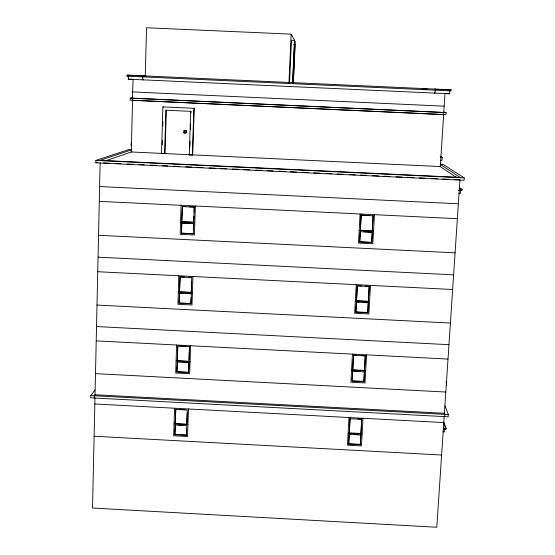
<?xml version="1.0" encoding="UTF-8"?>
<svg xmlns="http://www.w3.org/2000/svg" width="555" height="555" viewBox="0 0 555 555"><rect width="100%" height="100%" fill="white"/><g stroke="black" fill="none" stroke-linecap="round" stroke-linejoin="round"><path stroke-width="0.83" d="M94.947 390.026L90.826 395.555L90.777 397.81L448.169 416.812L448.322 414.536L444.943 405.795M440.101 164.266L443.209 164.412L464.223 177.877L464.056 180.292L95.835 162.802L95.89 160.409L128.781 149.593L131.84 149.739L100.198 160.333L460.116 177.406L440.441 164.488M94.253 397.997L94.301 395.736L95.321 394.355M94.96 397.782L92.525 508.04L436.799 527.25L444.187 416.34M100.143 162.719L95.023 394.751L444.395 413.295L459.956 179.806L454.767 179.563M127.13 76.174L127.15 75.119L451.104 89.813L451.035 90.867L127.13 76.174L128.829 76.257M449.862 90.819L449.668 93.774L128.274 79.171L128.351 76.229M132.784 97.944L130.224 98.103L130.175 100.184L445.97 114.698L446.102 112.603L443.632 112.075M131.105 145.812L131.181 142.767M419.448 113.435L132.589 100.254L131.251 151.973L161.956 153.423L161.505 153.61L162.886 106.935L163.337 106.879M132.589 100.254L132.236 100.282L133.131 79.386M142.711 75.827L142.774 79.83L143.454 79.851M145.216 76.493L146.548 27.75L291.139 34.139L294.67 40.244M162.213 144.799L162.338 140.491M162.775 125.839L162.899 121.531M164.585 153.756L165.889 110.209L166.333 110.14L165.029 153.562L161.505 153.61M174.568 408.23L173.68 435.772L187.528 436.521L188.464 408.973M176.601 345.023L175.699 373.009L189.664 373.737L190.615 345.744M178.835 275.779L177.919 304.258L192.002 304.973L192.974 276.487M181.103 205.315L180.174 234.3L194.382 234.994L195.367 206.009M183.913 132.86L183.982 130.786L186.293 130.8C188.45 134.664 180.222 132.243 186.23 132.867M184.17 132.777L184.239 130.702M174.867 434.718L175.338 424.679L174.867 434.718L186.411 435.342L186.744 429.327M176.899 371.933L177.371 361.798L176.899 371.933L188.54 372.544L188.984 363.227M177.732 346.223L177.253 360.951L177.884 345.945L189.546 346.549M191.204 297.688L190.864 303.758L179.126 303.162L179.452 293.144L182.956 293.096M180.125 276.799L179.487 291.986L180.125 276.799L184.329 277.007M181.395 233.176L193.237 233.759L181.395 233.176L181.721 222.985L190.337 223.256M182.408 206.425L181.762 221.806L182.408 206.425L185.8 206.592M187.326 412.254L186.778 424.533L187.271 410.041L175.685 409.423L175.22 423.916L175.838 409.077M179.126 303.162L179.605 292.922M181.547 233.017L181.874 222.839M185.974 132.957L186.293 130.8M162.886 106.935L194.257 108.301L192.696 154.873L192.335 155.067L189.248 154.921L190.691 111.354L191.059 111.284L191.003 112.984M189.879 147.061L190.074 141.095M190.469 129.169L190.636 124.056M192.335 155.067L193.896 108.364L194.257 108.301M186.411 435.342L186.737 425.657L175.179 425.033M188.54 372.544L189.012 362.408L184.024 362.144M188.908 361.562L189.408 346.833M190.864 303.758L191.343 293.519L187.153 293.304M193.237 233.759L193.723 223.415L193.522 229.361M189.193 206.758L194.278 207.001L193.619 222.388L193.959 216.311M189.109 359.536L189.519 347.416M179.973 277L191.752 277.597L191.246 292.582L191.752 281.545M194.104 212.079L194.278 207.001M288.94 83.014L291.139 34.139M289.543 83.021L291.465 40.272L294.518 40.404L295.239 41.653L293.359 83.111M292.575 83.16L294.518 40.404M292.658 83.139L294.448 43.623L295.031 44.546L293.276 83.139M348.984 417.526L347.472 445.152L361.444 445.908L362.998 418.276M352.439 354.125L350.906 382.194L364.989 382.936L366.571 354.86M356.227 284.666L354.666 313.235L368.874 313.957L370.483 285.381M360.077 213.98L358.495 243.055L372.828 243.756L374.465 214.681M348.7 444.09L349.234 434.378L360.889 435.009L360.341 444.721L348.7 444.09L349.199 434.01M349.262 432.886L350.059 418.366L349.289 433.254L349.262 432.886L360.91 433.51L360.951 433.878L361.763 419.344L350.087 418.72M352.154 379.981L352.647 370.941L352.141 381.118L363.879 381.736L364.385 371.552L363.879 381.736M353.521 355.047L352.744 370.102L353.521 355.047L356.879 355.221M363.192 302.197L368.27 302.454L367.757 312.736L355.915 312.139L356.428 301.858L358.96 301.989M357.309 285.679L356.525 300.928L357.309 285.679L361.548 285.894M359.751 241.931L360.313 231.713L372.273 232.295L371.697 242.521L359.751 241.931L360.271 231.553M361.166 215.09L360.375 230.526L361.166 215.09L369.72 215.5M355.915 312.139L356.428 301.858M360.341 444.721L360.847 434.634M360.91 433.51L361.721 418.99M365.28 355.651L364.496 370.719L365.28 355.651L361.922 355.477M367.757 312.736L368.27 302.454M369.179 286.276L368.381 301.525L369.179 286.276L365.787 286.102M371.697 242.521L372.218 232.136L363.685 231.719M372.28 230.956L373.14 215.666L372.336 231.109L360.334 230.367M421.176 113.518L443.646 114.545L440.309 166.555L162.719 153.457M443.646 114.545L444.992 93.559M440.094 156.156L442.168 157.377L441.974 160.437L440.441 160.367M446.525 385.364L446.664 383.297L445.998 381.722M444.638 416.618L444.791 414.349L444.187 412.76M444.819 429.015L444.624 431.873L442.98 431.783M443.729 421.973L446.067 428.377L445.998 429.404L443.487 429.265M459.304 187.319L462.079 189.352L462.01 190.434L458.555 190.268M189.248 154.921L189.623 154.727M105.783 160.77L131.785 151.786M95.835 162.802L97.472 162.247M434.773 89.084L435.314 89.091L434.954 93.108L434.516 93.08M422.223 89.029L427.149 89.078M434.905 89.286L445.249 89.556M446.858 89.695L451.104 89.813M128.274 79.171L133.415 79.358M293.546 44.483L295.031 44.546M132.805 91.922L444.18 106.165M132.645 98.173L443.778 112.457M130.224 98.103L446.102 112.603M165.889 110.209L190.691 111.354M183.982 130.786L186.043 130.883M440.635 157.301L442.168 157.377M95.89 160.409L464.223 177.877M103.605 162.886L109.654 163.17M115.711 163.461L120.9 163.704M126.956 163.996L133.013 164.28M139.062 164.571L144.258 164.814M150.308 165.106L156.364 165.39M162.421 165.681L167.61 165.924M173.659 166.216L179.716 166.5M185.772 166.791L191.829 167.076M197.018 167.319L203.068 167.61M209.124 167.894L215.18 168.186M220.37 168.429L226.426 168.72M232.476 169.004L238.532 169.296M243.721 169.539L249.778 169.83M255.834 170.114L261.884 170.406M267.073 170.649L273.129 170.933M279.186 171.224L285.242 171.509M290.431 171.759L296.481 172.043M302.537 172.334L308.594 172.619M313.783 172.869L319.84 173.153M325.889 173.444L331.945 173.729M337.135 173.979L343.191 174.263M349.248 174.547L355.297 174.839M360.486 175.082L366.543 175.373M372.599 175.657L378.656 175.949M383.845 176.192L389.894 176.483M395.951 176.768L402.007 177.059M407.197 177.302L414.113 177.635M419.302 177.877L425.359 178.169M431.415 178.453L437.472 178.738M442.661 178.987L448.711 179.272M459.491 189.227L462.079 189.352M459.075 190.199L460.775 190.282L460.574 193.313L458.874 193.23M99.616 186.542L458.361 203.782M99.29 201.354L457.369 218.691M182.255 206.557L194.139 207.133M361.215 215.229L373.196 215.812M181.915 221.66L193.757 222.243M180.576 221.75L194.812 222.444M359.182 230.471L373.536 231.171M181.721 222.985L193.584 223.568M359.709 241.765L371.642 242.348M98.54 235.285L455.086 252.837M98.062 257.159L453.622 274.85M97.735 271.714L452.644 289.502M188.533 277.216L191.891 277.389M357.351 285.894L369.228 286.491M179.64 291.763L191.385 292.36M356.49 300.699L368.333 301.296M178.315 291.93L192.418 292.645M355.339 300.865L369.568 301.587M179.452 293.144L191.204 293.741M356.463 302.093L368.319 302.69M179.279 302.926L191.01 303.523M355.88 311.889L367.701 312.493M97 305.056L450.41 323.045M96.528 326.555L448.967 344.683M96.216 340.86L448.01 359.071M179.549 346.036L185.384 346.334M353.556 355.332L365.329 355.942M177.413 360.66L189.054 361.263M352.709 369.803L364.448 370.414M176.095 360.889L190.074 361.624M351.572 370.046L365.676 370.782M354.326 371.031L359.356 371.295M177.218 362.089L188.873 362.699M352.682 371.246L364.434 371.864M177.052 371.628L188.679 372.238M352.113 380.806L363.83 381.417M95.488 373.626L445.811 392.038M90.826 395.555L448.322 414.536M94.822 403.985L443.771 422.577M179.973 409.299L184.933 409.562M357.559 418.768L360.889 418.942M443.556 428.245L446.067 428.377M175.373 423.555L186.917 424.173M174.062 423.853L187.937 424.596M348.124 433.191L362.117 433.941M178.634 424.852L181.936 425.033M354.194 434.281L358.35 434.503M175.019 434.35L186.556 434.974M348.672 443.716L360.299 444.34M94.107 436.23L441.613 455.017M127.15 75.119L139.173 75.751M140.755 75.903L145.965 76.146M445.374 93.524L449.668 93.774M439.969 166.327L456.522 177.489M443.66 422.972L445.117 426.989"/></g></svg>
